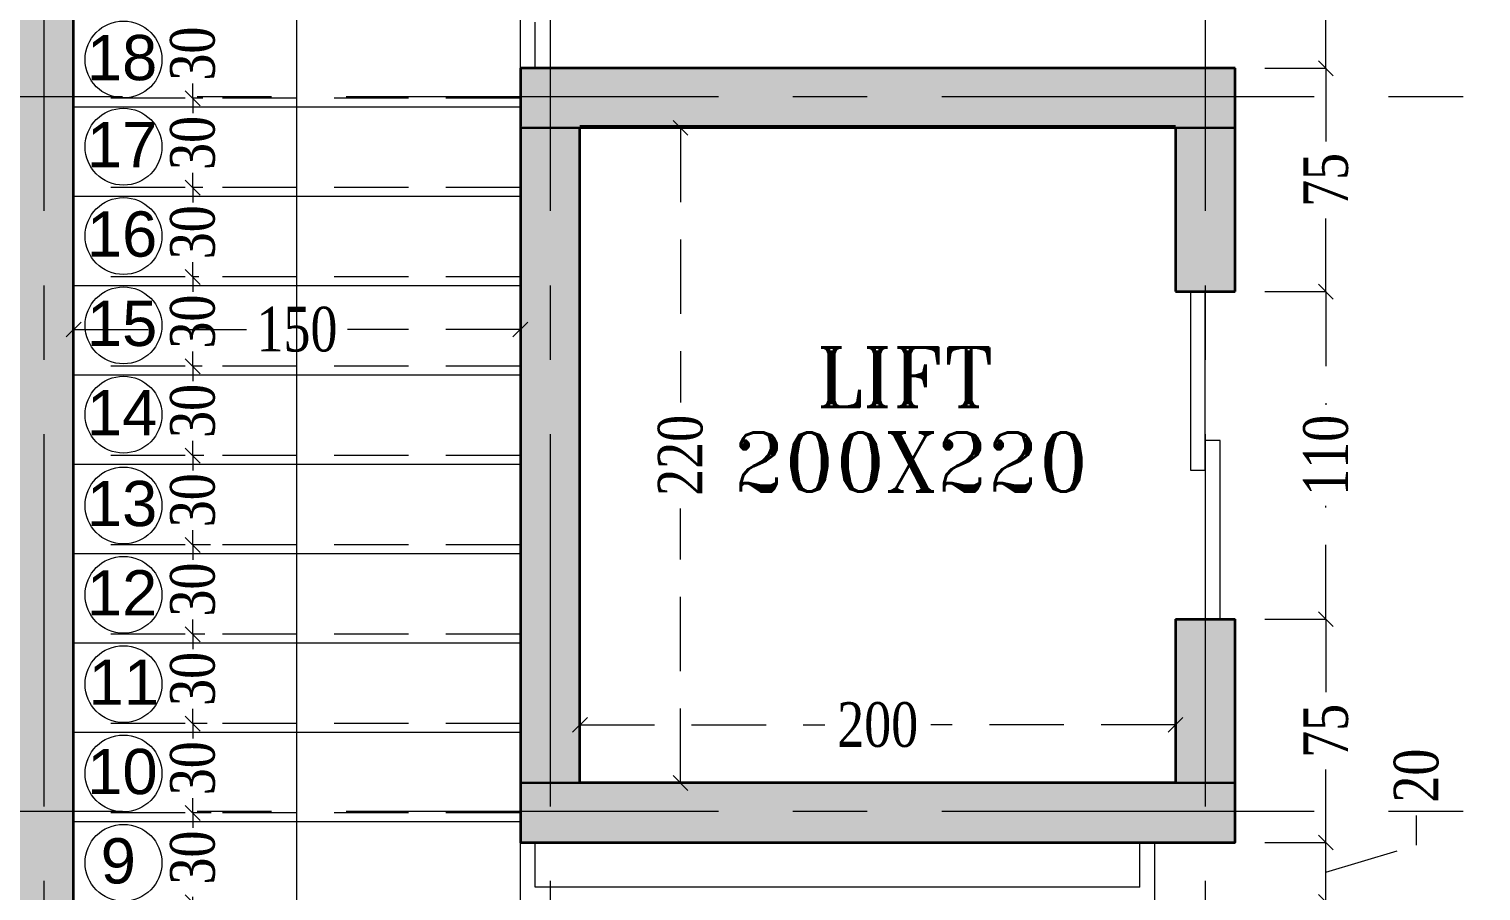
# Model space of a CAD drawing. Header units: inches. Extents: x -114 to 635, y -137 to 57.
# Drawn here: x 31.229 to 36.104, y 19.317 to 22.212 of the extents above; entities that cross this region are included whole.
import ezdxf

# ---------------------------------------------------------------- set-up
doc = ezdxf.new("R2010")
doc.units = ezdxf.units.IN
doc.header["$MEASUREMENT"] = 0
doc.header["$PDMODE"] = 98
for name, pattern in [('( Hidden )', [0.375, 0.25, -0.125]), ('CENTER', [2, 1.25, -0.25, 0.25, -0.25]), ('CENTERX2', [4, 2.5, -0.5, 0.5, -0.5]), ('DASHED2', [0.375, 0.25, -0.125])]:
    doc.linetypes.add(name, pattern=pattern)
doc.layers.get('0').update_dxf_attribs({"lineweight": 5})
doc.layers.get('Defpoints').update_dxf_attribs({"lineweight": 5})
for name, color, linetype, lineweight in [('0_Pen_No__1', 7, 'Continuous', 13), ('A-text', 111, 'Continuous', 5), ('COLUMNS HATCH', 1, 'Continuous', 5), ('DETAILS DIMENSION', 15, 'Continuous', 5), ('E-AX', 9, '( Hidden )', 0), ('E-C', 6, 'Continuous', 5), ('HATCH', 15, 'Continuous', 0), ('PROPOSED COLUMNS', 6, 'Continuous', 30), ('STAIR', 1, 'Continuous', 5), ('WALL PROPOSED', 7, 'Continuous', 30), ('WINDOWS', 5, 'Continuous', 5)]:
    doc.layers.add(name, color=color, linetype=linetype, lineweight=lineweight)
doc.layers.add('AXIES', color=7, linetype='CENTER', lineweight=0, true_color=0x949596)
doc.styles.add('GENERATED_STYLE_7', font='romant__.ttf')
doc.styles.add('GROUND FLOOR XREF - option 3$0$STYLE1', font='arial.ttf', dxfattribs={"height": 30})
doc.styles.add('ST', font='times.ttf', dxfattribs={"width": 0.8})
doc.dimstyles.new('RASH PLAN', dxfattribs={"dimtxt": 0.15, "dimasz": 0.05, "dimexe": 0, "dimexo": 0.1, "dimgap": 0.05, "dimtad": 0, "dimdec": 0, "dimlfac": 100, "dimzin": 0, "dimdsep": 46, "dimtxsty": 'ST', "dimblk": 'OBLIQUE', "dimcen": 0.09, "dimclrd": 200, "dimclre": 6, "dimclrt": 1, "dimadec": 0, "dimazin": 0, "dimtfac": 1, "dimtdec": 0, "dimtmove": 1, "dimatfit": 3, "dimldrblk": 'OBLIQUE', "dimfxl": 0, "dimtolj": 1, "dimtzin": 0, "dimlwd": -1, "dimlwe": -1, "dimarcsym": 0})

# ---------------------------------------------------------------- blocks, each defined once
blk = doc.blocks.new('_Oblique')
at = {"color": 0, "lineweight": -2}
blk.add_line((-0.5, -0.5), (0.5, 0.5), dxfattribs=at)
blk = doc.blocks.new('*D304')
at = {"layer": 'Defpoints', "color": 0, "transparency": 16777216}
for p in [(35.2783, 19.4797), (35.583, 19.4797), (35.0087, 19.2797)]:
    blk.add_point(p, dxfattribs=at)
at = {"layer": 'DETAILS DIMENSION', "color": 200, "linetype": 'DASHED2', "transparency": 16777216}
for p, q in [((35.8869, 19.4709), (35.8869, 19.5709)), ((35.583, 19.2797), (35.583, 19.4797)), ((35.583, 19.3797), (35.8869, 19.4709))]:
    blk.add_line(p, q, dxfattribs=at)
at = {"layer": 'DETAILS DIMENSION', "color": 6, "transparency": 16777216}
for p, q in [((35.3783, 19.4797), (35.583, 19.4797)), ((35.1087, 19.2797), (35.583, 19.2797))]:
    blk.add_line(p, q, dxfattribs=at)
at = {"layer": 'DETAILS DIMENSION', "color": 200, "transparency": 16777216, "xscale": 0.05, "yscale": 0.05, "zscale": 0.05}
for p, rotation in [((35.583, 19.4797), 90), ((35.583, 19.2797), 270)]:
    blk.add_blockref('_Oblique', p, dxfattribs=dict(at, rotation=rotation))
at = {"layer": 'DETAILS DIMENSION', "color": 1, "transparency": 16777216, "insert": (35.8869, 19.7044), "char_height": 0.15, "attachment_point": 5, "rotation": 90, "style": 'ST'}
blk.add_mtext('\\A1;20', dxfattribs=at)
blk = doc.blocks.new('*D305')
at = {"layer": 'Defpoints', "color": 0, "transparency": 16777216}
for p in [(35.2783, 20.2299), (35.583, 20.2299), (35.2783, 19.4797)]:
    blk.add_point(p, dxfattribs=at)
at = {"layer": 'DETAILS DIMENSION', "color": 6, "transparency": 16777216}
for p, q in [((35.3783, 20.2299), (35.583, 20.2299)), ((35.3783, 19.4797), (35.583, 19.4797))]:
    blk.add_line(p, q, dxfattribs=at)
at = {"layer": 'DETAILS DIMENSION', "color": 200, "linetype": 'DASHED2', "transparency": 16777216}
for p, q in [((35.583, 20.2299), (35.583, 19.9843)), ((35.583, 19.4797), (35.583, 19.7253))]:
    blk.add_line(p, q, dxfattribs=at)
at = {"layer": 'DETAILS DIMENSION', "color": 200, "transparency": 16777216, "xscale": 0.05, "yscale": 0.05, "zscale": 0.05}
for p, rotation in [((35.583, 20.2299), 90), ((35.583, 19.4797), 270)]:
    blk.add_blockref('_Oblique', p, dxfattribs=dict(at, rotation=rotation))
at = {"layer": 'DETAILS DIMENSION', "color": 1, "transparency": 16777216, "insert": (35.583, 19.8548), "char_height": 0.15, "attachment_point": 5, "rotation": 90, "style": 'ST'}
blk.add_mtext('\\A1;75', dxfattribs=at)
blk = doc.blocks.new('*D306')
at = {"layer": 'Defpoints', "color": 0, "transparency": 16777216}
for p in [(35.2783, 21.3299), (35.583, 21.3299), (35.2783, 20.2299)]:
    blk.add_point(p, dxfattribs=at)
at = {"layer": 'DETAILS DIMENSION', "color": 6, "transparency": 16777216}
for p, q in [((35.3783, 21.3299), (35.583, 21.3299)), ((35.3783, 20.2299), (35.583, 20.2299))]:
    blk.add_line(p, q, dxfattribs=at)
at = {"layer": 'DETAILS DIMENSION', "color": 200, "linetype": 'DASHED2', "transparency": 16777216}
for p, q in [((35.583, 21.3299), (35.583, 20.9492)), ((35.583, 20.2299), (35.583, 20.6105))]:
    blk.add_line(p, q, dxfattribs=at)
at = {"layer": 'DETAILS DIMENSION', "color": 200, "transparency": 16777216, "xscale": 0.05, "yscale": 0.05, "zscale": 0.05}
for p, rotation in [((35.583, 21.3299), 90), ((35.583, 20.2299), 270)]:
    blk.add_blockref('_Oblique', p, dxfattribs=dict(at, rotation=rotation))
at = {"layer": 'DETAILS DIMENSION', "color": 1, "transparency": 16777216, "insert": (35.583, 20.7799), "char_height": 0.15, "attachment_point": 5, "rotation": 90, "style": 'ST'}
blk.add_mtext('\\A1;110', dxfattribs=at)
blk = doc.blocks.new('*D307')
at = {"layer": 'Defpoints', "color": 0, "transparency": 16777216}
for p in [(35.2783, 22.08), (35.583, 22.08), (35.2783, 21.3299)]:
    blk.add_point(p, dxfattribs=at)
at = {"layer": 'DETAILS DIMENSION', "color": 6, "transparency": 16777216}
for p, q in [((35.3783, 22.08), (35.583, 22.08)), ((35.3783, 21.3299), (35.583, 21.3299))]:
    blk.add_line(p, q, dxfattribs=at)
at = {"layer": 'DETAILS DIMENSION', "color": 200, "linetype": 'DASHED2', "transparency": 16777216}
for p, q in [((35.583, 22.08), (35.583, 21.8344)), ((35.583, 21.3299), (35.583, 21.5755))]:
    blk.add_line(p, q, dxfattribs=at)
at = {"layer": 'DETAILS DIMENSION', "color": 200, "transparency": 16777216, "xscale": 0.05, "yscale": 0.05, "zscale": 0.05}
for p, rotation in [((35.583, 22.08), 90), ((35.583, 21.3299), 270)]:
    blk.add_blockref('_Oblique', p, dxfattribs=dict(at, rotation=rotation))
at = {"layer": 'DETAILS DIMENSION', "color": 1, "transparency": 16777216, "insert": (35.583, 21.705), "char_height": 0.15, "attachment_point": 5, "rotation": 90, "style": 'ST'}
blk.add_mtext('\\A1;75', dxfattribs=at)
blk = doc.blocks.new('*D308')
at = {"layer": 'Defpoints', "color": 0, "transparency": 16777216}
for p in [(35.583, 23.7796), (36.0784, 23.7796), (35.2783, 22.08)]:
    blk.add_point(p, dxfattribs=at)
at = {"layer": 'DETAILS DIMENSION', "color": 6, "transparency": 16777216}
for p, q in [((35.9784, 23.7796), (35.583, 23.7796)), ((35.3783, 22.08), (35.583, 22.08))]:
    blk.add_line(p, q, dxfattribs=at)
at = {"layer": 'DETAILS DIMENSION', "color": 200, "linetype": 'DASHED2', "transparency": 16777216}
for p, q in [((35.583, 23.7796), (35.583, 23.0992)), ((35.583, 22.08), (35.583, 22.7605))]:
    blk.add_line(p, q, dxfattribs=at)
at = {"layer": 'DETAILS DIMENSION', "color": 200, "transparency": 16777216, "xscale": 0.05, "yscale": 0.05, "zscale": 0.05}
for p, rotation in [((35.583, 23.7796), 90), ((35.583, 22.08), 270)]:
    blk.add_blockref('_Oblique', p, dxfattribs=dict(at, rotation=rotation))
at = {"layer": 'DETAILS DIMENSION', "color": 1, "transparency": 16777216, "insert": (35.583, 22.9298), "char_height": 0.15, "attachment_point": 5, "rotation": 90, "style": 'ST'}
blk.add_mtext('\\A1;170', dxfattribs=at)
blk = doc.blocks.new('*D309')
at = {"layer": 'Defpoints', "color": 0, "transparency": 16777216}
for p in [(35.0783, 19.8749), (33.0786, 19.6797), (35.0783, 19.6797)]:
    blk.add_point(p, dxfattribs=at)
at = {"layer": 'DETAILS DIMENSION', "color": 6, "transparency": 16777216}
for p, q in [((33.0786, 19.7797), (33.0786, 19.8749)), ((35.0783, 19.7797), (35.0783, 19.8749))]:
    blk.add_line(p, q, dxfattribs=at)
at = {"layer": 'DETAILS DIMENSION', "color": 200, "linetype": 'DASHED2', "transparency": 16777216}
for p, q in [((33.0786, 19.8749), (33.9006, 19.8749)), ((35.0783, 19.8749), (34.2563, 19.8749))]:
    blk.add_line(p, q, dxfattribs=at)
at = {"layer": 'DETAILS DIMENSION', "color": 200, "transparency": 16777216, "xscale": 0.05, "yscale": 0.05, "zscale": 0.05, "rotation": 180}
blk.add_blockref('_Oblique', (33.0786, 19.8749), dxfattribs=at)
at = {"layer": 'DETAILS DIMENSION', "color": 200, "transparency": 16777216, "xscale": 0.05, "yscale": 0.05, "zscale": 0.05}
blk.add_blockref('_Oblique', (35.0783, 19.8749), dxfattribs=at)
at = {"layer": 'DETAILS DIMENSION', "color": 1, "transparency": 16777216, "insert": (34.0784, 19.8749), "char_height": 0.15, "attachment_point": 5, "style": 'ST'}
blk.add_mtext('\\A1;200', dxfattribs=at)
blk = doc.blocks.new('*D310')
at = {"layer": 'Defpoints', "color": 0, "transparency": 16777216}
for p in [(33.0786, 21.88), (33.0786, 19.6797), (33.4162, 19.6797)]:
    blk.add_point(p, dxfattribs=at)
at = {"layer": 'DETAILS DIMENSION', "color": 6, "transparency": 16777216}
for p, q in [((33.1786, 21.88), (33.4162, 21.88)), ((33.1786, 19.6797), (33.4162, 19.6797))]:
    blk.add_line(p, q, dxfattribs=at)
at = {"layer": 'DETAILS DIMENSION', "color": 200, "linetype": 'DASHED2', "transparency": 16777216}
for p, q in [((33.4162, 21.88), (33.4162, 20.9577)), ((33.4162, 19.6797), (33.4162, 20.602))]:
    blk.add_line(p, q, dxfattribs=at)
at = {"layer": 'DETAILS DIMENSION', "color": 200, "transparency": 16777216, "xscale": 0.05, "yscale": 0.05, "zscale": 0.05}
for p, rotation in [((33.4162, 21.88), 90), ((33.4162, 19.6797), 270)]:
    blk.add_blockref('_Oblique', p, dxfattribs=dict(at, rotation=rotation))
at = {"layer": 'DETAILS DIMENSION', "color": 1, "transparency": 16777216, "insert": (33.4162, 20.7799), "char_height": 0.15, "attachment_point": 5, "rotation": 90, "style": 'ST'}
blk.add_mtext('\\A1;220', dxfattribs=at)
blk = doc.blocks.new('DASLASDLASLDASLASDLASLQWELQWELQWELQWELQ')
at = {"layer": 'AXIES', "linetype": 'CENTERX2', "ltscale": 0.5}
for p, q in [((31.2786, -578.2063), (31.2786, -610.1736)), ((32.9786, -578.2063), (32.9786, -610.1736)), ((35.1783, -578.2063), (35.1783, -610.1736)), ((20.2934, -591.072), (52.6834, -591.072)), ((20.2934, -593.4724), (52.6834, -593.4724))]:
    blk.add_line(p, q, dxfattribs=at)
blk = doc.blocks.new('QWEQWLDASLLDLQLEQWLDASLELQWLQELQWLE')
at = {"layer": 'COLUMNS HATCH', "ltscale": 300}
for points in [[(935.4902, -51.0201), (937.8899, -51.0201), (937.8899, -51.2201), (935.4902, -51.2201)], [(935.4902, -53.4204), (937.8899, -53.4204), (937.8899, -53.6204), (935.4902, -53.6204)]]:
    blk.add_hatch(color=256, dxfattribs=at).paths.add_polyline_path(points)
at = {"layer": 'PROPOSED COLUMNS'}
for points in [[(935.4902, -51.0201), (937.8899, -51.0201), (937.8899, -51.2201), (935.4902, -51.2201)], [(935.4902, -53.4204), (937.8899, -53.4204), (937.8899, -53.6204), (935.4902, -53.6204)]]:
    blk.add_lwpolyline(points, close=True, dxfattribs=at)
blk = doc.blocks.new('*D1125')
at = {"layer": 'Defpoints', "color": 0, "transparency": 16777216}
for p in [(31.7405, 19.5792), (31.7786, 19.5792), (31.3786, 19.2792)]:
    blk.add_point(p, dxfattribs=at)
at = {"layer": 'DETAILS DIMENSION', "color": 200, "linetype": 'DASHED2', "transparency": 16777216}
for p, q in [((31.7786, 19.5792), (31.7786, 19.6292)), ((31.7786, 19.5792), (31.7786, 19.5611)), ((31.7786, 19.2792), (31.7786, 19.2974)), ((31.7786, 19.2792), (31.7786, 19.2292))]:
    blk.add_line(p, q, dxfattribs=at)
at = {"layer": 'DETAILS DIMENSION', "color": 6, "transparency": 16777216}
for p, q in [((31.8405, 19.5792), (31.7786, 19.5792)), ((31.4786, 19.2792), (31.7786, 19.2792))]:
    blk.add_line(p, q, dxfattribs=at)
at = {"layer": 'DETAILS DIMENSION', "color": 200, "transparency": 16777216, "xscale": 0.05, "yscale": 0.05, "zscale": 0.05}
for p, rotation in [((31.7786, 19.5792), 270), ((31.7786, 19.2792), 90)]:
    blk.add_blockref('_Oblique', p, dxfattribs=dict(at, rotation=rotation))
at = {"layer": 'DETAILS DIMENSION', "color": 1, "transparency": 16777216, "insert": (31.7786, 19.4292), "char_height": 0.15, "attachment_point": 5, "rotation": 90, "style": 'ST'}
blk.add_mtext('\\A1;30', dxfattribs=at)
blk = doc.blocks.new('*D1126')
at = {"layer": 'Defpoints', "color": 0, "transparency": 16777216}
for p in [(31.7272, 19.8792), (31.7786, 19.8792), (31.7405, 19.5792)]:
    blk.add_point(p, dxfattribs=at)
at = {"layer": 'DETAILS DIMENSION', "color": 200, "linetype": 'DASHED2', "transparency": 16777216}
for p, q in [((31.7786, 19.8792), (31.7786, 19.9292)), ((31.7786, 19.8792), (31.7786, 19.8611)), ((31.7786, 19.5792), (31.7786, 19.5974)), ((31.7786, 19.5792), (31.7786, 19.5292))]:
    blk.add_line(p, q, dxfattribs=at)
at = {"layer": 'DETAILS DIMENSION', "color": 6, "transparency": 16777216}
for p, q in [((31.8272, 19.8792), (31.7786, 19.8792)), ((31.8405, 19.5792), (31.7786, 19.5792))]:
    blk.add_line(p, q, dxfattribs=at)
at = {"layer": 'DETAILS DIMENSION', "color": 200, "transparency": 16777216, "xscale": 0.05, "yscale": 0.05, "zscale": 0.05}
for p, rotation in [((31.7786, 19.8792), 270), ((31.7786, 19.5792), 90)]:
    blk.add_blockref('_Oblique', p, dxfattribs=dict(at, rotation=rotation))
at = {"layer": 'DETAILS DIMENSION', "color": 1, "transparency": 16777216, "insert": (31.7786, 19.7292), "char_height": 0.15, "attachment_point": 5, "rotation": 90, "style": 'ST'}
blk.add_mtext('\\A1;30', dxfattribs=at)
blk = doc.blocks.new('*D1127')
at = {"layer": 'Defpoints', "color": 0, "transparency": 16777216}
for p in [(31.7196, 20.1792), (31.7786, 20.1792), (31.7272, 19.8792)]:
    blk.add_point(p, dxfattribs=at)
at = {"layer": 'DETAILS DIMENSION', "color": 200, "linetype": 'DASHED2', "transparency": 16777216}
for p, q in [((31.7786, 20.1792), (31.7786, 20.2292)), ((31.7786, 20.1792), (31.7786, 20.1611)), ((31.7786, 19.8792), (31.7786, 19.8974)), ((31.7786, 19.8792), (31.7786, 19.8292))]:
    blk.add_line(p, q, dxfattribs=at)
at = {"layer": 'DETAILS DIMENSION', "color": 6, "transparency": 16777216}
for p, q in [((31.8196, 20.1792), (31.7786, 20.1792)), ((31.8272, 19.8792), (31.7786, 19.8792))]:
    blk.add_line(p, q, dxfattribs=at)
at = {"layer": 'DETAILS DIMENSION', "color": 200, "transparency": 16777216, "xscale": 0.05, "yscale": 0.05, "zscale": 0.05}
for p, rotation in [((31.7786, 20.1792), 270), ((31.7786, 19.8792), 90)]:
    blk.add_blockref('_Oblique', p, dxfattribs=dict(at, rotation=rotation))
at = {"layer": 'DETAILS DIMENSION', "color": 1, "transparency": 16777216, "insert": (31.7786, 20.0292), "char_height": 0.15, "attachment_point": 5, "rotation": 90, "style": 'ST'}
blk.add_mtext('\\A1;30', dxfattribs=at)
blk = doc.blocks.new('*D1128')
at = {"layer": 'Defpoints', "color": 0, "transparency": 16777216}
for p in [(31.7387, 20.4792), (31.7786, 20.4792), (31.7196, 20.1792)]:
    blk.add_point(p, dxfattribs=at)
at = {"layer": 'DETAILS DIMENSION', "color": 200, "linetype": 'DASHED2', "transparency": 16777216}
for p, q in [((31.7786, 20.4792), (31.7786, 20.5292)), ((31.7786, 20.4792), (31.7786, 20.4611)), ((31.7786, 20.1792), (31.7786, 20.1974)), ((31.7786, 20.1792), (31.7786, 20.1292))]:
    blk.add_line(p, q, dxfattribs=at)
at = {"layer": 'DETAILS DIMENSION', "color": 6, "transparency": 16777216}
for p, q in [((31.8387, 20.4792), (31.7786, 20.4792)), ((31.8196, 20.1792), (31.7786, 20.1792))]:
    blk.add_line(p, q, dxfattribs=at)
at = {"layer": 'DETAILS DIMENSION', "color": 200, "transparency": 16777216, "xscale": 0.05, "yscale": 0.05, "zscale": 0.05}
for p, rotation in [((31.7786, 20.4792), 270), ((31.7786, 20.1792), 90)]:
    blk.add_blockref('_Oblique', p, dxfattribs=dict(at, rotation=rotation))
at = {"layer": 'DETAILS DIMENSION', "color": 1, "transparency": 16777216, "insert": (31.7786, 20.3292), "char_height": 0.15, "attachment_point": 5, "rotation": 90, "style": 'ST'}
blk.add_mtext('\\A1;30', dxfattribs=at)
blk = doc.blocks.new('*D1129')
at = {"layer": 'Defpoints', "color": 0, "transparency": 16777216}
for p in [(31.7159, 20.7792), (31.7786, 20.7792), (31.7387, 20.4792)]:
    blk.add_point(p, dxfattribs=at)
at = {"layer": 'DETAILS DIMENSION', "color": 200, "linetype": 'DASHED2', "transparency": 16777216}
for p, q in [((31.7786, 20.7792), (31.7786, 20.8292)), ((31.7786, 20.7792), (31.7786, 20.7611)), ((31.7786, 20.4792), (31.7786, 20.4974)), ((31.7786, 20.4792), (31.7786, 20.4292))]:
    blk.add_line(p, q, dxfattribs=at)
at = {"layer": 'DETAILS DIMENSION', "color": 6, "transparency": 16777216}
for p, q in [((31.8159, 20.7792), (31.7786, 20.7792)), ((31.8387, 20.4792), (31.7786, 20.4792))]:
    blk.add_line(p, q, dxfattribs=at)
at = {"layer": 'DETAILS DIMENSION', "color": 200, "transparency": 16777216, "xscale": 0.05, "yscale": 0.05, "zscale": 0.05}
for p, rotation in [((31.7786, 20.7792), 270), ((31.7786, 20.4792), 90)]:
    blk.add_blockref('_Oblique', p, dxfattribs=dict(at, rotation=rotation))
at = {"layer": 'DETAILS DIMENSION', "color": 1, "transparency": 16777216, "insert": (31.7786, 20.6292), "char_height": 0.15, "attachment_point": 5, "rotation": 90, "style": 'ST'}
blk.add_mtext('\\A1;30', dxfattribs=at)
blk = doc.blocks.new('*D1119')
at = {"layer": 'Defpoints', "color": 0, "transparency": 16777216}
for p in [(31.7102, 21.0792), (31.7786, 21.0792), (31.7159, 20.7792)]:
    blk.add_point(p, dxfattribs=at)
at = {"layer": 'DETAILS DIMENSION', "color": 200, "linetype": 'DASHED2', "transparency": 16777216}
for p, q in [((31.7786, 21.0792), (31.7786, 21.1292)), ((31.7786, 21.0792), (31.7786, 21.0611)), ((31.7786, 20.7792), (31.7786, 20.7974)), ((31.7786, 20.7792), (31.7786, 20.7292))]:
    blk.add_line(p, q, dxfattribs=at)
at = {"layer": 'DETAILS DIMENSION', "color": 6, "transparency": 16777216}
for p, q in [((31.8102, 21.0792), (31.7786, 21.0792)), ((31.8159, 20.7792), (31.7786, 20.7792))]:
    blk.add_line(p, q, dxfattribs=at)
at = {"layer": 'DETAILS DIMENSION', "color": 200, "transparency": 16777216, "xscale": 0.05, "yscale": 0.05, "zscale": 0.05}
for p, rotation in [((31.7786, 21.0792), 270), ((31.7786, 20.7792), 90)]:
    blk.add_blockref('_Oblique', p, dxfattribs=dict(at, rotation=rotation))
at = {"layer": 'DETAILS DIMENSION', "color": 1, "transparency": 16777216, "insert": (31.7786, 20.9292), "char_height": 0.15, "attachment_point": 5, "rotation": 90, "style": 'ST'}
blk.add_mtext('\\A1;30', dxfattribs=at)
blk = doc.blocks.new('*D1120')
at = {"layer": 'Defpoints', "color": 0, "transparency": 16777216}
for p in [(31.6987, 21.3792), (31.7786, 21.3792), (31.7102, 21.0792)]:
    blk.add_point(p, dxfattribs=at)
at = {"layer": 'DETAILS DIMENSION', "color": 200, "linetype": 'DASHED2', "transparency": 16777216}
for p, q in [((31.7786, 21.3792), (31.7786, 21.4292)), ((31.7786, 21.3792), (31.7786, 21.3611)), ((31.7786, 21.0792), (31.7786, 21.0974)), ((31.7786, 21.0792), (31.7786, 21.0292))]:
    blk.add_line(p, q, dxfattribs=at)
at = {"layer": 'DETAILS DIMENSION', "color": 6, "transparency": 16777216}
for p, q in [((31.7987, 21.3792), (31.7786, 21.3792)), ((31.8102, 21.0792), (31.7786, 21.0792))]:
    blk.add_line(p, q, dxfattribs=at)
at = {"layer": 'DETAILS DIMENSION', "color": 200, "transparency": 16777216, "xscale": 0.05, "yscale": 0.05, "zscale": 0.05}
for p, rotation in [((31.7786, 21.3792), 270), ((31.7786, 21.0792), 90)]:
    blk.add_blockref('_Oblique', p, dxfattribs=dict(at, rotation=rotation))
at = {"layer": 'DETAILS DIMENSION', "color": 1, "transparency": 16777216, "insert": (31.7786, 21.2292), "char_height": 0.15, "attachment_point": 5, "rotation": 90, "style": 'ST'}
blk.add_mtext('\\A1;30', dxfattribs=at)
blk = doc.blocks.new('*D1121')
at = {"layer": 'Defpoints', "color": 0, "transparency": 16777216}
for p in [(31.7121, 21.6792), (31.7786, 21.6792), (31.6987, 21.3792)]:
    blk.add_point(p, dxfattribs=at)
at = {"layer": 'DETAILS DIMENSION', "color": 200, "linetype": 'DASHED2', "transparency": 16777216}
for p, q in [((31.7786, 21.6792), (31.7786, 21.7292)), ((31.7786, 21.6792), (31.7786, 21.6611)), ((31.7786, 21.3792), (31.7786, 21.3974)), ((31.7786, 21.3792), (31.7786, 21.3292))]:
    blk.add_line(p, q, dxfattribs=at)
at = {"layer": 'DETAILS DIMENSION', "color": 6, "transparency": 16777216}
for p, q in [((31.8121, 21.6792), (31.7786, 21.6792)), ((31.7987, 21.3792), (31.7786, 21.3792))]:
    blk.add_line(p, q, dxfattribs=at)
at = {"layer": 'DETAILS DIMENSION', "color": 200, "transparency": 16777216, "xscale": 0.05, "yscale": 0.05, "zscale": 0.05}
for p, rotation in [((31.7786, 21.6792), 270), ((31.7786, 21.3792), 90)]:
    blk.add_blockref('_Oblique', p, dxfattribs=dict(at, rotation=rotation))
at = {"layer": 'DETAILS DIMENSION', "color": 1, "transparency": 16777216, "insert": (31.7786, 21.5292), "char_height": 0.15, "attachment_point": 5, "rotation": 90, "style": 'ST'}
blk.add_mtext('\\A1;30', dxfattribs=at)
blk = doc.blocks.new('*D1122')
at = {"layer": 'Defpoints', "color": 0, "transparency": 16777216}
for p in [(31.7121, 21.9792), (31.7786, 21.9792), (31.7121, 21.6792)]:
    blk.add_point(p, dxfattribs=at)
at = {"layer": 'DETAILS DIMENSION', "color": 200, "linetype": 'DASHED2', "transparency": 16777216}
for p, q in [((31.7786, 21.9792), (31.7786, 22.0292)), ((31.7786, 21.9792), (31.7786, 21.9611)), ((31.7786, 21.6792), (31.7786, 21.6974)), ((31.7786, 21.6792), (31.7786, 21.6292))]:
    blk.add_line(p, q, dxfattribs=at)
at = {"layer": 'DETAILS DIMENSION', "color": 6, "transparency": 16777216}
for p, q in [((31.8121, 21.9792), (31.7786, 21.9792)), ((31.8121, 21.6792), (31.7786, 21.6792))]:
    blk.add_line(p, q, dxfattribs=at)
at = {"layer": 'DETAILS DIMENSION', "color": 200, "transparency": 16777216, "xscale": 0.05, "yscale": 0.05, "zscale": 0.05}
for p, rotation in [((31.7786, 21.9792), 270), ((31.7786, 21.6792), 90)]:
    blk.add_blockref('_Oblique', p, dxfattribs=dict(at, rotation=rotation))
at = {"layer": 'DETAILS DIMENSION', "color": 1, "transparency": 16777216, "insert": (31.7786, 21.8292), "char_height": 0.15, "attachment_point": 5, "rotation": 90, "style": 'ST'}
blk.add_mtext('\\A1;30', dxfattribs=at)
blk = doc.blocks.new('*D1123')
at = {"layer": 'Defpoints', "color": 0, "transparency": 16777216}
for p in [(31.7197, 22.2792), (31.7786, 22.2792), (31.7121, 21.9792)]:
    blk.add_point(p, dxfattribs=at)
at = {"layer": 'DETAILS DIMENSION', "color": 200, "linetype": 'DASHED2', "transparency": 16777216}
for p, q in [((31.7786, 22.2792), (31.7786, 22.3292)), ((31.7786, 22.2792), (31.7786, 22.2611)), ((31.7786, 21.9792), (31.7786, 21.9974)), ((31.7786, 21.9792), (31.7786, 21.9292))]:
    blk.add_line(p, q, dxfattribs=at)
at = {"layer": 'DETAILS DIMENSION', "color": 6, "transparency": 16777216}
for p, q in [((31.8197, 22.2792), (31.7786, 22.2792)), ((31.8121, 21.9792), (31.7786, 21.9792))]:
    blk.add_line(p, q, dxfattribs=at)
at = {"layer": 'DETAILS DIMENSION', "color": 200, "transparency": 16777216, "xscale": 0.05, "yscale": 0.05, "zscale": 0.05}
for p, rotation in [((31.7786, 22.2792), 270), ((31.7786, 21.9792), 90)]:
    blk.add_blockref('_Oblique', p, dxfattribs=dict(at, rotation=rotation))
at = {"layer": 'DETAILS DIMENSION', "color": 1, "transparency": 16777216, "insert": (31.7786, 22.1292), "char_height": 0.15, "attachment_point": 5, "rotation": 90, "style": 'ST'}
blk.add_mtext('\\A1;30', dxfattribs=at)
blk = doc.blocks.new('*D1135')
at = {"layer": 'Defpoints', "color": 0, "transparency": 16777216}
for p in [(31.3786, 21.2575), (32.8786, 21.2575), (32.8786, 21.2027)]:
    blk.add_point(p, dxfattribs=at)
at = {"layer": 'DETAILS DIMENSION', "color": 6, "transparency": 16777216}
for p, q in [((31.3786, 21.1575), (31.3786, 21.2027)), ((32.8786, 21.1575), (32.8786, 21.2027))]:
    blk.add_line(p, q, dxfattribs=at)
at = {"layer": 'DETAILS DIMENSION', "color": 200, "linetype": 'DASHED2', "transparency": 16777216}
for p, q in [((31.3786, 21.2027), (31.9592, 21.2027)), ((32.8786, 21.2027), (32.2979, 21.2027))]:
    blk.add_line(p, q, dxfattribs=at)
at = {"layer": 'DETAILS DIMENSION', "color": 200, "transparency": 16777216, "xscale": 0.05, "yscale": 0.05, "zscale": 0.05, "rotation": 180}
blk.add_blockref('_Oblique', (31.3786, 21.2027), dxfattribs=at)
at = {"layer": 'DETAILS DIMENSION', "color": 200, "transparency": 16777216, "xscale": 0.05, "yscale": 0.05, "zscale": 0.05}
blk.add_blockref('_Oblique', (32.8786, 21.2027), dxfattribs=at)
at = {"layer": 'DETAILS DIMENSION', "color": 1, "transparency": 16777216, "insert": (32.1286, 21.2027), "char_height": 0.15, "attachment_point": 5, "style": 'ST'}
blk.add_mtext('\\A1;150', dxfattribs=at)

msp = doc.modelspace()

# ---------------------------------------------------------------- hatches: boundary and pattern name
at = {"layer": 'HATCH', "true_color": 0x939598}
h = msp.add_hatch(color=252, dxfattribs=at)
h.dxf.hatch_style = 1
h.paths.add_polyline_path([(31.3786, 23.7796), (31.6786, 23.7796), (31.6786, 23.9796), (30.3786, 23.9796), (30.3786, 23.7796), (31.0786, 23.7796), (31.0786, 20.2341), (30.1786, 20.2341), (30.1786, 20.1341), (31.0786, 20.1341), (31.0786, 18.2794), (29.1787, 18.2794), (29.1787, 23.7796), (29.2786, 23.7796), (29.2786, 23.8946), (29.2786, 23.9796), (28.8789, 23.9796), (28.8789, 23.8946), (28.8789, 23.7796), (28.9787, 23.7796), (28.9787, 18.2794), (27.2791, 18.2794), (27.2791, 18.8779), (27.1791, 18.8779), (27.1791, 18.2794), (25.1786, 18.2794), (25.1786, 18.6799), (24.9786, 18.6799), (24.9786, 17.5791), (25.1786, 17.5791), (25.1786, 18.0794), (26.9784, 18.0794), (26.9784, 17.2794), (27.0784, 17.2794), (27.0784, 18.0794), (29.5788, 18.0794), (29.5788, 17.3794), (29.6788, 17.3794), (29.6788, 18.0794), (31.0786, 18.0794), (31.0786, 17.3794), (31.3786, 17.3794), (31.3786, 17.5794), (35.2786, 17.5794), (35.2786, 17.7044), (35.2786, 17.7794), (31.3786, 17.7794), (31.3786, 18.0794)])
h = msp.add_hatch(color=252, dxfattribs=at)
h.dxf.hatch_style = 1
h.paths.add_polyline_path([(35.2783, 20.2299), (35.0783, 20.2299), (35.0783, 19.6797), (33.0786, 19.6797), (33.0786, 21.88), (35.0783, 21.88), (35.0783, 21.3299), (35.2783, 21.3299), (35.2783, 22.08), (32.8786, 22.08), (32.8786, 21.88), (32.8786, 19.4797), (35.2783, 19.4797)])

# ---------------------------------------------------------------- linework, layer by layer
at = {"layer": 'A-text'}
for centre in [(31.5462, 22.1093), (31.5462, 21.8166), (31.5462, 21.5166), (31.5462, 21.2166), (31.5462, 20.9166), (31.5462, 20.6117), (31.5462, 20.3117), (31.5462, 20.0117), (31.5462, 19.7117), (31.5462, 19.4117)]:
    msp.add_circle(centre, 0.1291, dxfattribs=at)
at = {"layer": 'STAIR', "linetype": 'Continuous'}
for p, q in [((32.1286, 18.466), (32.1286, 23.0259)), ((32.8786, 21.9492), (31.3786, 21.9492)), ((32.8786, 21.6492), (31.3786, 21.6492)), ((32.8786, 21.3492), (31.3786, 21.3492)), ((32.8786, 21.0492), (31.3786, 21.0492)), ((32.8786, 20.7492), (31.3786, 20.7492)), ((32.8786, 20.4492), (31.3786, 20.4492)), ((32.8786, 20.1492), (31.3786, 20.1492)), ((32.8786, 19.8492), (31.3786, 19.8492)), ((32.8786, 19.5492), (31.3786, 19.5492)), ((32.8786, 19.2792), (32.8786, 19.4797)), ((32.9286, 19.3294), (32.9286, 19.4797)), ((34.9587, 19.3294), (34.9587, 19.4797)), ((35.0087, 19.2795), (35.0087, 19.4797)), ((34.9587, 19.3294), (32.9286, 19.3294))]:
    msp.add_line(p, q, dxfattribs=at)
at = {"layer": 'STAIR', "linetype": '( Hidden )'}
for p, q in [((32.8786, 22.08), (32.8786, 22.2793)), ((32.9286, 22.0852), (32.9286, 22.2344)), ((32.8786, 21.9792), (31.3786, 21.9792)), ((32.8786, 21.6792), (31.3786, 21.6792)), ((32.8786, 21.3792), (31.3786, 21.3792)), ((32.8786, 21.0792), (31.3786, 21.0792)), ((32.8786, 20.7792), (31.3786, 20.7792)), ((32.8786, 20.4792), (31.3786, 20.4792)), ((32.8786, 20.1792), (31.3786, 20.1792)), ((32.8786, 19.8792), (31.3786, 19.8792)), ((32.8786, 19.5792), (31.3786, 19.5792))]:
    msp.add_line(p, q, dxfattribs=at)
at = {"layer": 'WALL PROPOSED', "linetype": 'Continuous', "lineweight": 35}
for p, q in [((35.0783, 21.3299), (35.2783, 21.3299)), ((35.0783, 20.2299), (35.2783, 20.2299))]:
    msp.add_line(p, q, dxfattribs=at)
at = {"layer": 'WALL PROPOSED', "linetype": 'Continuous', "lineweight": 35, "flags": 128}
for points in [[(31.3786, 18.0794), (31.3786, 23.7796)], [(32.8786, 22.08), (32.8786, 21.8852)], [(35.2783, 22.08), (32.8786, 22.08)], [(35.2783, 21.3299), (35.2783, 22.08)], [(32.8786, 21.88), (32.8786, 19.4797)], [(33.0786, 21.8852), (35.0783, 21.8852)], [(33.0786, 19.6797), (33.0786, 21.88)], [(35.0783, 21.88), (35.0783, 21.3299)], [(35.0783, 20.2299), (35.0783, 19.6797)], [(35.2783, 19.4797), (35.2783, 20.2299)], [(35.0783, 19.6797), (33.0786, 19.6797)], [(32.8786, 19.4797), (35.2783, 19.4797)]]:
    msp.add_lwpolyline(points, dxfattribs=at)
at = {"layer": 'WINDOWS'}
for points in [[(35.1283, 21.3299), (35.1283, 20.7299), (35.1783, 20.7299), (35.1783, 21.3299)], [(35.2283, 20.2299), (35.2283, 20.8299), (35.1783, 20.8299), (35.1783, 20.2299)]]:
    msp.add_lwpolyline(points, close=True, dxfattribs=at)

# ---------------------------------------------------------------- block references
at = {"layer": 'E-AX'}
msp.add_blockref('DASLASDLASLDASLASDLASLQWELQWELQWELQWELQ', (0, 613.0572), dxfattribs=at)
at = {"layer": 'E-C', "linetype": 'ByBlock'}
msp.add_blockref('QWEQWLDASLLDLQLEQWLDASLELQWLQELQWLE', (-902.6116, 73.1001), dxfattribs=at)

# ---------------------------------------------------------------- texts
at = {"layer": '0_Pen_No__1', "color": 7, "style": 'GENERATED_STYLE_7'}
for s, p in [('LIFT', (33.8719, 20.9429)), ('200X220', (33.5931, 20.6581))]:
    msp.add_text(s, height=0.19908, rotation=360, dxfattribs=at).set_placement(p)
at = {"layer": 'A-text', "style": 'GROUND FLOOR XREF - option 3$0$STYLE1'}
for s, height, p in [('18', 0.15206, (31.4234, 22.0398, 0)), ('18', 0.15206, (31.4234, 22.0398, 0)), ('17', 0.15206, (31.4234, 21.7472, 0)), ('17', 0.15206, (31.4234, 21.7472, 0)), ('16', 0.15206, (31.4234, 21.4472, 0)), ('16', 0.15206, (31.4234, 21.4472, 0)), ('15', 0.15206, (31.4234, 21.1472, 0)), ('15', 0.15206, (31.4234, 21.1472, 0)), ('14', 0.15206, (31.4234, 20.8472, 0)), ('14', 0.15206, (31.4234, 20.8472, 0)), ('13', 0.15206, (31.4234, 20.5422, 0)), ('12', 0.15206, (31.4234, 20.2422, 0)), ('11', 0.15206, (31.4291, 19.9422, 0)), ('10', 0.15206, (31.4245, 19.6422, 0)), ('9', 0.1521, (31.4697, 19.3422, 0))]:
    msp.add_text(s, height=height, dxfattribs=at).set_placement(p)

# ---------------------------------------------------------------- dimensions: what is measured, and where the dimension line sits
at = {"layer": 'DETAILS DIMENSION'}
for base, p1, p2, picture, middle in [((35.583, 23.7796), (35.2783, 22.08), (36.0784, 23.7796), '*D308', (35.583, 22.9298)), ((31.7786, 22.2792), (31.7121, 21.9792), (31.7197, 22.2792), '*D1123', (31.7786, 22.1292)), ((35.583, 22.08), (35.2783, 21.3299), (35.2783, 22.08), '*D307', (35.583, 21.705)), ((31.7786, 21.9792), (31.7121, 21.6792), (31.7121, 21.9792), '*D1122', (31.7786, 21.8292)), ((33.4162, 19.6797), (33.0786, 21.88), (33.0786, 19.6797), '*D310', (33.4162, 20.7799)), ((31.7786, 21.6792), (31.6987, 21.3792), (31.7121, 21.6792), '*D1121', (31.7786, 21.5292)), ((31.7786, 21.3792), (31.7102, 21.0792), (31.6987, 21.3792), '*D1120', (31.7786, 21.2292)), ((35.583, 21.3299), (35.2783, 20.2299), (35.2783, 21.3299), '*D306', (35.583, 20.7799)), ((31.7786, 21.0792), (31.7159, 20.7792), (31.7102, 21.0792), '*D1119', (31.7786, 20.9292)), ((31.7786, 20.7792), (31.7387, 20.4792), (31.7159, 20.7792), '*D1129', (31.7786, 20.6292)), ((31.7786, 20.4792), (31.7196, 20.1792), (31.7387, 20.4792), '*D1128', (31.7786, 20.3292)), ((35.583, 20.2299), (35.2783, 19.4797), (35.2783, 20.2299), '*D305', (35.583, 19.8548)), ((31.7786, 20.1792), (31.7272, 19.8792), (31.7196, 20.1792), '*D1127', (31.7786, 20.0292)), ((31.7786, 19.8792), (31.7405, 19.5792), (31.7272, 19.8792), '*D1126', (31.7786, 19.7292)), ((35.583, 19.4797), (35.0087, 19.2797), (35.2783, 19.4797), '*D304', (35.8869, 19.6209)), ((31.7786, 19.5792), (31.3786, 19.2792), (31.7405, 19.5792), '*D1125', (31.7786, 19.4292))]:
    dim = msp.add_linear_dim(base=base, p1=p1, p2=p2, angle=90, dimstyle='RASH PLAN', dxfattribs=at)
    dim.commit()
    dim.dimension.update_dxf_attribs({"geometry": picture, "text_midpoint": middle})
for base, p1, p2, picture, middle in [((32.8786, 21.2027), (31.3786, 21.2575), (32.8786, 21.2575), '*D1135', (32.1286, 21.2027)), ((35.0783, 19.8749), (33.0786, 19.6797), (35.0783, 19.6797), '*D309', (34.0784, 19.8749))]:
    dim = msp.add_linear_dim(base=base, p1=p1, p2=p2, dimstyle='RASH PLAN', dxfattribs=at)
    dim.commit()
    dim.dimension.update_dxf_attribs({"geometry": picture, "text_midpoint": middle})

doc.saveas('drawing.dxf')
